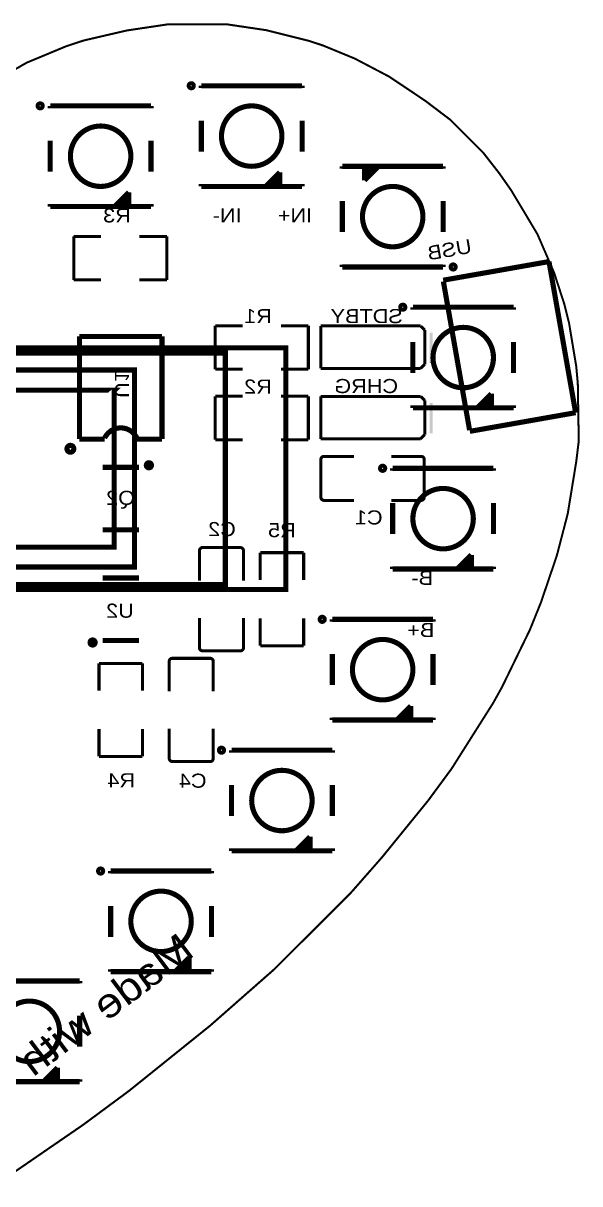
# Model space of a CAD drawing. Header units: millimetres. Extents: x -86.3 to -17.7, y 93.2 to 154.1.
# Drawn here: x -45.3 to -17.7, y 96.5 to 154.1 of the extents above; entities that cross this region are included whole.
import ezdxf
from ezdxf.enums import TextEntityAlignment as Align

# ---------------------------------------------------------------- set-up
doc = ezdxf.new("R2010")
doc.units = ezdxf.units.MM
doc.header["$MEASUREMENT"] = 0
for name, color, linetype, true_color in [('Board-Outline-Layer', 7, 'Continuous', 0xff00ff), ('Bottom-Silkscreen-Layer', 7, 'Continuous', 0x66cc33), ('Top-Silkscreen-Layer', 7, 'Continuous', 0xffcc00)]:
    doc.layers.add(name, color=color, linetype=linetype, true_color=true_color)
doc.styles.get("Standard").update_dxf_attribs({"font": 'arial.ttf'})

msp = doc.modelspace()

# ---------------------------------------------------------------- hatches: boundary and pattern name
at = {"layer": 'Bottom-Silkscreen-Layer'}
for points in [[(-25.166, 137.239), (-25.166, 138.742), (-25.014, 138.742), (-25.014, 137.239)], [(-25.166, 137.239), (-25.166, 138.742), (-25.014, 138.742), (-25.014, 137.239)], [(-25.166, 133.739), (-25.166, 135.241), (-25.014, 135.241), (-25.014, 133.739)], [(-25.166, 133.739), (-25.166, 135.241), (-25.014, 135.241), (-25.014, 133.739)]]:
    msp.add_hatch(color=256, dxfattribs=at).paths.add_polyline_path(points)
at = {"layer": 'Top-Silkscreen-Layer'}
for points in [[(-28.4, 146.3), (-28.4, 146.9), (-28.3, 147), (-27.7, 147)], [(-28.4, 146.3), (-28.4, 146.9), (-28.3, 147), (-27.7, 147)], [(-32.6, 146.7), (-32.6, 146.1), (-32.7, 146), (-33.3, 146)], [(-32.6, 146.7), (-32.6, 146.1), (-32.7, 146), (-33.3, 146)], [(-40.1, 145.7), (-40.1, 145.1), (-40.2, 145), (-40.8, 145)], [(-40.1, 145.7), (-40.1, 145.1), (-40.2, 145), (-40.8, 145)], [(-22.1, 135.7), (-22.1, 135.1), (-22.2, 135), (-22.8, 135)], [(-22.1, 135.7), (-22.1, 135.1), (-22.2, 135), (-22.8, 135)], [(-23.1, 127.7), (-23.1, 127.1), (-23.2, 127), (-23.8, 127)], [(-23.1, 127.7), (-23.1, 127.1), (-23.2, 127), (-23.8, 127)], [(-26.1, 120.2), (-26.1, 119.6), (-26.2, 119.5), (-26.8, 119.5)], [(-26.1, 120.2), (-26.1, 119.6), (-26.2, 119.5), (-26.8, 119.5)], [(-31.1, 113.7), (-31.1, 113.1), (-31.2, 113), (-31.8, 113)], [(-31.1, 113.7), (-31.1, 113.1), (-31.2, 113), (-31.8, 113)], [(-37.1, 107.7), (-37.1, 107.1), (-37.2, 107), (-37.8, 107)], [(-37.1, 107.7), (-37.1, 107.1), (-37.2, 107), (-37.8, 107)], [(-43.639, 102.239), (-43.639, 101.639), (-43.739, 101.539), (-44.339, 101.539)], [(-43.639, 102.239), (-43.639, 101.639), (-43.739, 101.539), (-44.339, 101.539)]]:
    msp.add_hatch(color=256, dxfattribs=at).paths.add_polyline_path(points)

# ---------------------------------------------------------------- linework, layer by layer
at = {"layer": 'Board-Outline-Layer', "const_width": 0.1}
msp.add_lwpolyline([(-46.554, 96.517), (-42.357, 99.403), (-40.084, 101.086), (-36.065, 104.319), (-33.958, 106.173), (-32.856, 107.143), (-29.061, 110.938), (-27.531, 112.682), (-25.246, 115.493), (-24.081, 117.076), (-22.01, 120.351), (-21.579, 121.127), (-20.196, 123.968), (-19.645, 125.331), (-18.855, 127.66), (-18.312, 129.745), (-17.89, 132.328), (-17.765, 133.359), (-17.812, 136.208), (-17.89, 137.064), (-18.249, 139.23), (-18.485, 140.164), (-18.989, 141.715), (-19.817, 143.63), (-21.108, 145.79), (-21.712, 146.653), (-22.508, 147.674), (-24.146, 149.313), (-25.369, 150.241), (-27.173, 151.451), (-28.88, 152.348), (-30.45, 152.995), (-31.123, 153.219), (-33.293, 153.762), (-35.27, 154.056), (-38.116, 154.056), (-40.192, 153.746), (-42.334, 153.249), (-43.213, 152.96), (-45.179, 152.141), (-45.714, 151.831)], dxfattribs=at)
at = {"layer": 'Bottom-Silkscreen-Layer'}
for points, const_width in [([(-41.473, 143.516), (-42.832, 143.516)], 0.152), ([(-42.832, 143.516), (-42.832, 141.358)], 0.152), ([(-41.473, 143.516), (-42.832, 143.516)], 0.152), ([(-42.832, 143.516), (-42.832, 141.358)], 0.152), ([(-39.57, 143.516), (-38.21, 143.516)], 0.152), ([(-39.57, 143.516), (-38.21, 143.516)], 0.152), ([(-38.21, 143.516), (-38.21, 141.358)], 0.152), ([(-38.21, 143.516), (-38.21, 141.358)], 0.152), ([(-24.497, 141.341), (-19.244, 142.267)], 0.254), ([(-24.497, 141.341), (-19.244, 142.267)], 0.254), ([(-19.244, 142.267), (-17.92, 134.763)], 0.254), ([(-19.244, 142.267), (-17.92, 134.763)], 0.254), ([(-42.832, 141.358), (-41.473, 141.358)], 0.152), ([(-42.832, 141.358), (-41.473, 141.358)], 0.152), ([(-38.21, 141.358), (-39.57, 141.358)], 0.152), ([(-38.21, 141.358), (-39.57, 141.358)], 0.152), ([(-23.184, 133.896), (-24.486, 141.282)], 0.254), ([(-23.184, 133.896), (-24.486, 141.282)], 0.254), ([(-35.811, 136.921), (-35.811, 139.079)], 0.152), ([(-35.811, 139.079), (-34.451, 139.079)], 0.152), ([(-35.811, 136.921), (-35.811, 139.079)], 0.152), ([(-35.811, 139.079), (-34.451, 139.079)], 0.152), ([(-31.189, 139.079), (-32.549, 139.079)], 0.152), ([(-31.189, 139.079), (-32.549, 139.079)], 0.152), ([(-31.189, 136.921), (-31.189, 139.079)], 0.152), ([(-31.189, 136.921), (-31.189, 139.079)], 0.152), ([(-25.61, 139.07), (-30.57, 139.07)], 0.15), ([(-30.57, 139.07), (-30.57, 136.96)], 0.15), ([(-25.61, 139.07), (-30.57, 139.07)], 0.15), ([(-30.57, 139.07), (-30.57, 136.96)], 0.15), ([(-25.41, 138.87), (-25.61, 139.07)], 0.15), ([(-25.41, 138.87), (-25.61, 139.07)], 0.15), ([(-25.41, 138.79), (-25.41, 138.87)], 0.15), ([(-25.41, 138.79), (-25.41, 138.87)], 0.15), ([(-38.45, 138.55), (-42.55, 138.55)], 0.254), ([(-42.55, 138.55), (-42.55, 133.45)], 0.254), ([(-38.45, 138.55), (-42.55, 138.55)], 0.254), ([(-42.55, 138.55), (-42.55, 133.45)], 0.254), ([(-38.45, 133.45), (-38.45, 138.55)], 0.254), ([(-38.45, 133.45), (-38.45, 138.55)], 0.254), ([(-25.41, 138.79), (-25.41, 137.17)], 0.15), ([(-25.41, 138.79), (-25.41, 137.17)], 0.15), ([(-25.41, 137.17), (-25.62, 136.96)], 0.15), ([(-25.41, 137.17), (-25.62, 136.96)], 0.15), ([(-34.451, 136.921), (-35.811, 136.921)], 0.152), ([(-34.451, 136.921), (-35.811, 136.921)], 0.152), ([(-32.549, 136.921), (-31.189, 136.921)], 0.152), ([(-32.549, 136.921), (-31.189, 136.921)], 0.152), ([(-30.57, 136.96), (-25.62, 136.96)], 0.15), ([(-30.57, 136.96), (-25.62, 136.96)], 0.15), ([(-35.811, 133.421), (-35.811, 135.579)], 0.152), ([(-35.811, 135.579), (-34.451, 135.579)], 0.152), ([(-35.811, 133.421), (-35.811, 135.579)], 0.152), ([(-35.811, 135.579), (-34.451, 135.579)], 0.152), ([(-31.189, 135.579), (-32.549, 135.579)], 0.152), ([(-31.189, 135.579), (-32.549, 135.579)], 0.152), ([(-31.189, 133.421), (-31.189, 135.579)], 0.152), ([(-31.189, 133.421), (-31.189, 135.579)], 0.152), ([(-25.61, 135.57), (-30.57, 135.57)], 0.15), ([(-30.57, 135.57), (-30.57, 133.46)], 0.15), ([(-25.61, 135.57), (-30.57, 135.57)], 0.15), ([(-30.57, 135.57), (-30.57, 133.46)], 0.15), ([(-25.41, 135.37), (-25.61, 135.57)], 0.15), ([(-25.41, 135.37), (-25.61, 135.57)], 0.15), ([(-25.41, 135.29), (-25.41, 135.37)], 0.15), ([(-25.41, 135.29), (-25.41, 135.37)], 0.15), ([(-25.41, 135.29), (-25.41, 133.67)], 0.15), ([(-25.41, 135.29), (-25.41, 133.67)], 0.15), ([(-17.92, 134.763), (-23.173, 133.836)], 0.254), ([(-17.92, 134.763), (-23.173, 133.836)], 0.254), ([(-25.41, 133.67), (-25.62, 133.46)], 0.15), ([(-25.41, 133.67), (-25.62, 133.46)], 0.15), ([(-41.3, 133.45), (-42.55, 133.45)], 0.254), ([(-41.3, 133.45), (-42.55, 133.45)], 0.254), ([(-39.7, 133.45), (-38.45, 133.45)], 0.254), ([(-39.7, 133.45), (-38.45, 133.45)], 0.254), ([(-34.451, 133.421), (-35.811, 133.421)], 0.152), ([(-34.451, 133.421), (-35.811, 133.421)], 0.152), ([(-32.549, 133.421), (-31.189, 133.421)], 0.152), ([(-32.549, 133.421), (-31.189, 133.421)], 0.152), ([(-30.57, 133.46), (-25.62, 133.46)], 0.15), ([(-30.57, 133.46), (-25.62, 133.46)], 0.15), ([(-28.926, 132.593), (-30.411, 132.593)], 0.152), ([(-28.926, 132.593), (-30.411, 132.593)], 0.152), ([(-27.074, 132.593), (-25.589, 132.593)], 0.152), ([(-27.074, 132.593), (-25.589, 132.593)], 0.152), ([(-41.4, 132.05), (-39.6, 132.05)], 0.254), ([(-41.4, 132.05), (-39.6, 132.05)], 0.254), ([(-30.564, 132.44), (-30.564, 130.56)], 0.152), ([(-30.564, 132.44), (-30.564, 130.56)], 0.152), ([(-25.436, 132.44), (-25.436, 130.56)], 0.152), ([(-25.436, 132.44), (-25.436, 130.56)], 0.152), ([(-30.411, 130.408), (-28.926, 130.408)], 0.152), ([(-30.411, 130.408), (-28.926, 130.408)], 0.152), ([(-25.589, 130.408), (-27.074, 130.408)], 0.152), ([(-25.589, 130.408), (-27.074, 130.408)], 0.152), ([(-41.4, 128.95), (-39.6, 128.95)], 0.254), ([(-41.4, 128.95), (-39.6, 128.95)], 0.254), ([(-36.593, 127.911), (-36.593, 126.426)], 0.152), ([(-36.593, 127.911), (-36.593, 126.426)], 0.152), ([(-34.56, 128.064), (-36.44, 128.064)], 0.152), ([(-34.56, 128.064), (-36.44, 128.064)], 0.152), ([(-34.407, 126.426), (-34.407, 127.911)], 0.152), ([(-34.407, 126.426), (-34.407, 127.911)], 0.152), ([(-31.421, 127.811), (-33.579, 127.811)], 0.152), ([(-33.579, 127.811), (-33.579, 126.451)], 0.152), ([(-31.421, 127.811), (-33.579, 127.811)], 0.152), ([(-33.579, 127.811), (-33.579, 126.451)], 0.152), ([(-31.421, 126.451), (-31.421, 127.811)], 0.152), ([(-31.421, 126.451), (-31.421, 127.811)], 0.152), ([(-39.6, 126.55), (-41.4, 126.55)], 0.254), ([(-39.6, 126.55), (-41.4, 126.55)], 0.254), ([(-36.593, 123.089), (-36.593, 124.574)], 0.152), ([(-36.593, 123.089), (-36.593, 124.574)], 0.152), ([(-34.407, 124.574), (-34.407, 123.089)], 0.152), ([(-34.407, 124.574), (-34.407, 123.089)], 0.152), ([(-33.579, 123.189), (-33.579, 124.549)], 0.152), ([(-33.579, 123.189), (-33.579, 124.549)], 0.152), ([(-31.421, 124.549), (-31.421, 123.189)], 0.152), ([(-31.421, 124.549), (-31.421, 123.189)], 0.152), ([(-39.6, 123.45), (-41.4, 123.45)], 0.254), ([(-39.6, 123.45), (-41.4, 123.45)], 0.254), ([(-34.56, 122.937), (-36.44, 122.937)], 0.152), ([(-34.56, 122.937), (-36.44, 122.937)], 0.152), ([(-31.421, 123.189), (-33.579, 123.189)], 0.152), ([(-31.421, 123.189), (-33.579, 123.189)], 0.152), ([(-41.579, 120.951), (-41.579, 122.311)], 0.152), ([(-41.579, 122.311), (-39.421, 122.311)], 0.152), ([(-41.579, 120.951), (-41.579, 122.311)], 0.152), ([(-41.579, 122.311), (-39.421, 122.311)], 0.152), ([(-39.421, 122.311), (-39.421, 120.951)], 0.152), ([(-39.421, 122.311), (-39.421, 120.951)], 0.152), ([(-38.093, 120.926), (-38.093, 122.411)], 0.152), ([(-38.093, 120.926), (-38.093, 122.411)], 0.152), ([(-37.94, 122.564), (-36.06, 122.564)], 0.152), ([(-37.94, 122.564), (-36.06, 122.564)], 0.152), ([(-35.907, 122.411), (-35.907, 120.926)], 0.152), ([(-35.907, 122.411), (-35.907, 120.926)], 0.152), ([(-41.579, 119.049), (-41.579, 117.689)], 0.152), ([(-41.579, 119.049), (-41.579, 117.689)], 0.152), ([(-39.421, 117.689), (-39.421, 119.049)], 0.152), ([(-39.421, 117.689), (-39.421, 119.049)], 0.152), ([(-38.093, 119.074), (-38.093, 117.589)], 0.152), ([(-38.093, 119.074), (-38.093, 117.589)], 0.152), ([(-35.907, 117.589), (-35.907, 119.074)], 0.152), ([(-35.907, 117.589), (-35.907, 119.074)], 0.152), ([(-41.579, 117.689), (-39.421, 117.689)], 0.152), ([(-41.579, 117.689), (-39.421, 117.689)], 0.152), ([(-37.94, 117.437), (-36.06, 117.437)], 0.152), ([(-37.94, 117.437), (-36.06, 117.437)], 0.152)]:
    msp.add_lwpolyline(points, dxfattribs=dict(at, const_width=const_width))
at = {"layer": 'Bottom-Silkscreen-Layer', "const_width": 0.00508}
for points in [[(-25.166, 137.239), (-25.166, 138.742), (-25.014, 138.742), (-25.014, 137.239)], [(-25.166, 137.239), (-25.166, 138.742), (-25.014, 138.742), (-25.014, 137.239)], [(-25.166, 133.739), (-25.166, 135.241), (-25.014, 135.241), (-25.014, 133.739)], [(-25.166, 133.739), (-25.166, 135.241), (-25.014, 135.241), (-25.014, 133.739)]]:
    msp.add_lwpolyline(points, close=True, dxfattribs=at)
at = {"layer": 'Bottom-Silkscreen-Layer'}
for points, const_width in [([(-39.7, 133.5, 0.635), (-41.3, 133.5)], 0.254), ([(-39.7, 133.5, 0.635), (-41.3, 133.5)], 0.254), ([(-43.17, 132.97, 1), (-42.83, 132.97), (-42.83, 132.97, 1), (-43.17, 132.97)], 0.254), ([(-43.17, 132.97, 1), (-42.83, 132.97), (-42.83, 132.97, 1), (-43.17, 132.97)], 0.254), ([(-30.411, 132.593, 0.414), (-30.564, 132.44)], 0.152), ([(-30.411, 132.593, 0.414), (-30.564, 132.44)], 0.152), ([(-25.589, 132.593, -0.414), (-25.436, 132.44)], 0.152), ([(-25.589, 132.593, -0.414), (-25.436, 132.44)], 0.152), ([(-30.564, 130.56, 0.414), (-30.411, 130.408)], 0.152), ([(-30.564, 130.56, 0.414), (-30.411, 130.408)], 0.152), ([(-25.436, 130.56, -0.414), (-25.589, 130.408)], 0.152), ([(-25.436, 130.56, -0.414), (-25.589, 130.408)], 0.152), ([(-36.44, 128.064, 0.414), (-36.593, 127.911)], 0.152), ([(-36.44, 128.064, 0.414), (-36.593, 127.911)], 0.152), ([(-34.407, 127.911, 0.414), (-34.56, 128.064)], 0.152), ([(-34.407, 127.911, 0.414), (-34.56, 128.064)], 0.152), ([(-36.44, 122.937, -0.414), (-36.593, 123.089)], 0.152), ([(-36.44, 122.937, -0.414), (-36.593, 123.089)], 0.152), ([(-34.407, 123.089, -0.414), (-34.56, 122.937)], 0.152), ([(-34.407, 123.089, -0.414), (-34.56, 122.937)], 0.152), ([(-38.093, 122.411, -0.414), (-37.94, 122.564)], 0.152), ([(-38.093, 122.411, -0.414), (-37.94, 122.564)], 0.152), ([(-36.06, 122.564, -0.414), (-35.907, 122.411)], 0.152), ([(-36.06, 122.564, -0.414), (-35.907, 122.411)], 0.152), ([(-38.093, 117.589, 0.414), (-37.94, 117.437)], 0.152), ([(-38.093, 117.589, 0.414), (-37.94, 117.437)], 0.152), ([(-36.06, 117.437, 0.414), (-35.907, 117.589)], 0.152), ([(-36.06, 117.437, 0.414), (-35.907, 117.589)], 0.152)]:
    msp.add_lwpolyline(points, format="xyb", dxfattribs=dict(at, const_width=const_width))
at = {"layer": 'Bottom-Silkscreen-Layer', "const_width": 0.254}
for points in [[(-39.23, 132.151, 1), (-38.976, 132.151, 1)], [(-39.23, 132.151, 1), (-38.976, 132.151, 1)], [(-42.024, 123.349, 1), (-41.77, 123.349, 1)], [(-42.024, 123.349, 1), (-41.77, 123.349, 1)]]:
    msp.add_lwpolyline(points, format="xyb", close=True, dxfattribs=at)
at = {"layer": 'Top-Silkscreen-Layer', "const_width": 0.254}
for points in [[(-37.1, 151, 1), (-36.9, 151, 1)], [(-37.1, 151, 1), (-36.9, 151, 1)], [(-44.6, 150, 1), (-44.4, 150, 1)], [(-44.6, 150, 1), (-44.4, 150, 1)], [(-35.5, 148.5, 1), (-32.499, 148.5, 1)], [(-35.5, 148.5, 1), (-32.499, 148.5, 1)], [(-43, 147.5, 1), (-39.999, 147.5, 1)], [(-43, 147.5, 1), (-39.999, 147.5, 1)], [(-28.501, 144.5, 1), (-25.501, 144.5, 1)], [(-28.501, 144.5, 1), (-25.501, 144.5, 1)], [(-24.1, 142, 1), (-23.9, 142, 1)], [(-24.1, 142, 1), (-23.9, 142, 1)], [(-26.6, 140, 1), (-26.4, 140, 1)], [(-26.6, 140, 1), (-26.4, 140, 1)], [(-25, 137.5, 1), (-21.999, 137.5, 1)], [(-25, 137.5, 1), (-21.999, 137.5, 1)], [(-27.6, 132, 1), (-27.4, 132, 1)], [(-27.6, 132, 1), (-27.4, 132, 1)], [(-26, 129.5, 1), (-22.999, 129.5, 1)], [(-26, 129.5, 1), (-22.999, 129.5, 1)], [(-30.6, 124.5, 1), (-30.4, 124.5, 1)], [(-30.6, 124.5, 1), (-30.4, 124.5, 1)], [(-29, 122, 1), (-25.999, 122, 1)], [(-29, 122, 1), (-25.999, 122, 1)], [(-35.6, 118, 1), (-35.4, 118, 1)], [(-35.6, 118, 1), (-35.4, 118, 1)], [(-34, 115.5, 1), (-30.999, 115.5, 1)], [(-34, 115.5, 1), (-30.999, 115.5, 1)], [(-41.6, 112, 1), (-41.4, 112, 1)], [(-41.6, 112, 1), (-41.4, 112, 1)], [(-40, 109.5, 1), (-36.999, 109.5, 1)], [(-40, 109.5, 1), (-36.999, 109.5, 1)], [(-46.539, 104.039, 1), (-43.538, 104.039, 1)], [(-46.539, 104.039, 1), (-43.538, 104.039, 1)]]:
    msp.add_lwpolyline(points, format="xyb", close=True, dxfattribs=at)
for points in [[(-36.5, 151), (-31.5, 151)], [(-36.5, 150.881), (-36.5, 151)], [(-36.5, 151), (-31.5, 151)], [(-36.5, 150.881), (-36.5, 151)], [(-31.5, 151), (-31.5, 150.881)], [(-31.5, 151), (-31.5, 150.881)], [(-44, 150), (-39, 150)], [(-44, 149.881), (-44, 150)], [(-44, 150), (-39, 150)], [(-44, 149.881), (-44, 150)], [(-39, 150), (-39, 149.881)], [(-39, 150), (-39, 149.881)], [(-36.5, 147.731), (-36.5, 149.27)], [(-36.5, 147.731), (-36.5, 149.27)], [(-31.5, 149.27), (-31.5, 147.731)], [(-31.5, 149.27), (-31.5, 147.731)], [(-44, 146.731), (-44, 148.27)], [(-44, 146.731), (-44, 148.27)], [(-39, 148.27), (-39, 146.731)], [(-39, 148.27), (-39, 146.731)], [(-29.5, 147), (-24.5, 147)], [(-29.5, 146.881), (-29.5, 147)], [(-29.5, 147), (-24.5, 147)], [(-29.5, 146.881), (-29.5, 147)], [(-28.4, 146.3), (-28.4, 147)], [(-28.4, 147), (-27.7, 147)], [(-27.7, 147), (-28.4, 146.3)], [(-28.4, 146.3), (-28.4, 147)], [(-28.4, 147), (-27.7, 147)], [(-27.7, 147), (-28.4, 146.3)], [(-24.5, 147), (-24.5, 146.881)], [(-24.5, 147), (-24.5, 146.881)], [(-33.3, 146), (-32.6, 146.701)], [(-33.3, 146), (-32.6, 146.701)], [(-32.6, 146.7), (-32.6, 146)], [(-32.6, 146.7), (-32.6, 146)], [(-40.8, 145), (-40.1, 145.701)], [(-40.8, 145), (-40.1, 145.701)], [(-40.1, 145.7), (-40.1, 145)], [(-40.1, 145.7), (-40.1, 145)], [(-36.5, 146), (-36.5, 146.12)], [(-36.5, 146), (-36.5, 146.12)], [(-31.5, 146), (-36.5, 146)], [(-31.5, 146), (-36.5, 146)], [(-32.6, 146), (-33.3, 146)], [(-32.6, 146), (-33.3, 146)], [(-31.5, 146.12), (-31.5, 146)], [(-31.5, 146.12), (-31.5, 146)], [(-29.5, 143.731), (-29.5, 145.27)], [(-29.5, 143.731), (-29.5, 145.27)], [(-24.5, 145.27), (-24.5, 143.731)], [(-24.5, 145.27), (-24.5, 143.731)], [(-44, 145), (-44, 145.12)], [(-44, 145), (-44, 145.12)], [(-39, 145), (-44, 145)], [(-39, 145), (-44, 145)], [(-40.1, 145), (-40.8, 145)], [(-40.1, 145), (-40.8, 145)], [(-39, 145.12), (-39, 145)], [(-39, 145.12), (-39, 145)], [(-29.5, 142), (-29.5, 142.12)], [(-29.5, 142), (-29.5, 142.12)], [(-24.5, 142), (-29.5, 142)], [(-24.5, 142), (-29.5, 142)], [(-24.5, 142.12), (-24.5, 142)], [(-24.5, 142.12), (-24.5, 142)], [(-26, 140), (-21, 140)], [(-26, 139.881), (-26, 140)], [(-26, 140), (-21, 140)], [(-26, 139.881), (-26, 140)], [(-21, 140), (-21, 139.881)], [(-21, 140), (-21, 139.881)], [(-26, 136.731), (-26, 138.27)], [(-26, 136.731), (-26, 138.27)], [(-21, 138.27), (-21, 136.731)], [(-21, 138.27), (-21, 136.731)], [(-65.305, 137.731), (-65.301, 137.728), (-35.306, 137.728), (-35.306, 126.235), (-65.259, 126.235), (-65.305, 126.281), (-65.305, 137.728)], [(-65.305, 137.731), (-65.301, 137.728), (-35.306, 137.728), (-35.306, 126.235), (-65.259, 126.235), (-65.305, 126.281), (-65.305, 137.728)], [(-63.204, 135.877), (-63.204, 128.079), (-40.823, 128.079), (-40.823, 135.864), (-40.805, 135.881), (-63.204, 135.881)], [(-63.204, 135.877), (-63.204, 128.079), (-40.823, 128.079), (-40.823, 135.864), (-40.805, 135.881), (-63.204, 135.881)], [(-22.8, 135), (-22.1, 135.701)], [(-22.8, 135), (-22.1, 135.701)], [(-22.1, 135.7), (-22.1, 135)], [(-22.1, 135.7), (-22.1, 135)], [(-26, 135), (-26, 135.12)], [(-26, 135), (-26, 135.12)], [(-21, 135), (-26, 135)], [(-21, 135), (-26, 135)], [(-22.1, 135), (-22.8, 135)], [(-22.1, 135), (-22.8, 135)], [(-21, 135.12), (-21, 135)], [(-21, 135.12), (-21, 135)], [(-27, 132), (-22, 132)], [(-27, 131.881), (-27, 132)], [(-27, 132), (-22, 132)], [(-27, 131.881), (-27, 132)], [(-22, 132), (-22, 131.881)], [(-22, 132), (-22, 131.881)], [(-27, 128.731), (-27, 130.27)], [(-27, 128.731), (-27, 130.27)], [(-22, 130.27), (-22, 128.731)], [(-22, 130.27), (-22, 128.731)], [(-23.8, 127), (-23.1, 127.701)], [(-23.8, 127), (-23.1, 127.701)], [(-23.1, 127.7), (-23.1, 127)], [(-23.1, 127.7), (-23.1, 127)], [(-27, 127), (-27, 127.12)], [(-27, 127), (-27, 127.12)], [(-22, 127), (-27, 127)], [(-22, 127), (-27, 127)], [(-23.1, 127), (-23.8, 127)], [(-23.1, 127), (-23.8, 127)], [(-22, 127.12), (-22, 127)], [(-22, 127.12), (-22, 127)], [(-30, 124.5), (-25, 124.5)], [(-30, 124.381), (-30, 124.5)], [(-30, 124.5), (-25, 124.5)], [(-30, 124.381), (-30, 124.5)], [(-25, 124.5), (-25, 124.381)], [(-25, 124.5), (-25, 124.381)], [(-30, 121.231), (-30, 122.77)], [(-30, 121.231), (-30, 122.77)], [(-25, 122.77), (-25, 121.231)], [(-25, 122.77), (-25, 121.231)], [(-26.8, 119.5), (-26.1, 120.201)], [(-26.8, 119.5), (-26.1, 120.201)], [(-26.1, 120.2), (-26.1, 119.5)], [(-26.1, 120.2), (-26.1, 119.5)], [(-30, 119.5), (-30, 119.62)], [(-30, 119.5), (-30, 119.62)], [(-25, 119.5), (-30, 119.5)], [(-25, 119.5), (-30, 119.5)], [(-26.1, 119.5), (-26.8, 119.5)], [(-26.1, 119.5), (-26.8, 119.5)], [(-25, 119.62), (-25, 119.5)], [(-25, 119.62), (-25, 119.5)], [(-35, 118), (-30, 118)], [(-35, 117.881), (-35, 118)], [(-35, 118), (-30, 118)], [(-35, 117.881), (-35, 118)], [(-30, 118), (-30, 117.881)], [(-30, 118), (-30, 117.881)], [(-35, 114.731), (-35, 116.27)], [(-35, 114.731), (-35, 116.27)], [(-30, 116.27), (-30, 114.731)], [(-30, 116.27), (-30, 114.731)], [(-31.8, 113), (-31.1, 113.7)], [(-31.8, 113), (-31.1, 113.7)], [(-31.1, 113.7), (-31.1, 113)], [(-31.1, 113.7), (-31.1, 113)], [(-35, 113), (-35, 113.12)], [(-35, 113), (-35, 113.12)], [(-30, 113), (-35, 113)], [(-30, 113), (-35, 113)], [(-31.1, 113), (-31.8, 113)], [(-31.1, 113), (-31.8, 113)], [(-30, 113.12), (-30, 113)], [(-30, 113.12), (-30, 113)], [(-41, 112), (-36, 112)], [(-41, 111.881), (-41, 112)], [(-41, 112), (-36, 112)], [(-41, 111.881), (-41, 112)], [(-36, 112), (-36, 111.881)], [(-36, 112), (-36, 111.881)], [(-41, 108.731), (-41, 110.27)], [(-41, 108.731), (-41, 110.27)], [(-36, 110.27), (-36, 108.731)], [(-36, 110.27), (-36, 108.731)], [(-37.8, 107), (-37.1, 107.7)], [(-37.8, 107), (-37.1, 107.7)], [(-37.1, 107.7), (-37.1, 107)], [(-37.1, 107.7), (-37.1, 107)], [(-41, 107), (-41, 107.12)], [(-41, 107), (-41, 107.12)], [(-36, 107.12), (-36, 107)], [(-36, 107.12), (-36, 107)], [(-47.539, 106.539), (-42.539, 106.539)], [(-47.539, 106.539), (-42.539, 106.539)], [(-42.539, 106.539), (-42.539, 106.42)], [(-42.539, 106.539), (-42.539, 106.42)], [(-36, 107), (-41, 107)], [(-36, 107), (-41, 107)], [(-37.1, 107), (-37.8, 107)], [(-37.1, 107), (-37.8, 107)], [(-42.539, 104.809), (-42.539, 103.27)], [(-42.539, 104.809), (-42.539, 103.27)], [(-44.339, 101.539), (-43.639, 102.24)], [(-44.339, 101.539), (-43.639, 102.24)], [(-43.639, 102.239), (-43.639, 101.539)], [(-43.639, 102.239), (-43.639, 101.539)], [(-42.539, 101.539), (-47.539, 101.539)], [(-42.539, 101.539), (-47.539, 101.539)], [(-43.639, 101.539), (-44.339, 101.539)], [(-43.639, 101.539), (-44.339, 101.539)], [(-42.539, 101.659), (-42.539, 101.539)], [(-42.539, 101.659), (-42.539, 101.539)]]:
    msp.add_lwpolyline(points, dxfattribs=at)
at = {"layer": 'Top-Silkscreen-Layer'}
for points, const_width in [([(-28.4, 146.3), (-28.4, 146.9), (-28.3, 147), (-27.7, 147)], 0.00508), ([(-28.4, 146.3), (-28.4, 146.9), (-28.3, 147), (-27.7, 147)], 0.00508), ([(-32.6, 146.7), (-32.6, 146.1), (-32.7, 146), (-33.3, 146)], 0.00508), ([(-32.6, 146.7), (-32.6, 146.1), (-32.7, 146), (-33.3, 146)], 0.00508), ([(-40.1, 145.7), (-40.1, 145.1), (-40.2, 145), (-40.8, 145)], 0.00508), ([(-40.1, 145.7), (-40.1, 145.1), (-40.2, 145), (-40.8, 145)], 0.00508), ([(-70.305, 137.981), (-32.305, 137.981), (-32.305, 125.981), (-70.305, 125.981)], 0.254), ([(-70.305, 137.981), (-32.305, 137.981), (-32.305, 125.981), (-70.305, 125.981)], 0.254), ([(-64.205, 136.881), (-39.82, 136.881), (-39.82, 127.097), (-64.205, 127.097)], 0.254), ([(-64.205, 136.881), (-39.82, 136.881), (-39.82, 127.097), (-64.205, 127.097)], 0.254), ([(-22.1, 135.7), (-22.1, 135.1), (-22.2, 135), (-22.8, 135)], 0.00508), ([(-22.1, 135.7), (-22.1, 135.1), (-22.2, 135), (-22.8, 135)], 0.00508), ([(-23.1, 127.7), (-23.1, 127.1), (-23.2, 127), (-23.8, 127)], 0.00508), ([(-23.1, 127.7), (-23.1, 127.1), (-23.2, 127), (-23.8, 127)], 0.00508), ([(-26.1, 120.2), (-26.1, 119.6), (-26.2, 119.5), (-26.8, 119.5)], 0.00508), ([(-26.1, 120.2), (-26.1, 119.6), (-26.2, 119.5), (-26.8, 119.5)], 0.00508), ([(-31.1, 113.7), (-31.1, 113.1), (-31.2, 113), (-31.8, 113)], 0.00508), ([(-31.1, 113.7), (-31.1, 113.1), (-31.2, 113), (-31.8, 113)], 0.00508), ([(-37.1, 107.7), (-37.1, 107.1), (-37.2, 107), (-37.8, 107)], 0.00508), ([(-37.1, 107.7), (-37.1, 107.1), (-37.2, 107), (-37.8, 107)], 0.00508), ([(-43.639, 102.239), (-43.639, 101.639), (-43.739, 101.539), (-44.339, 101.539)], 0.00508), ([(-43.639, 102.239), (-43.639, 101.639), (-43.739, 101.539), (-44.339, 101.539)], 0.00508)]:
    msp.add_lwpolyline(points, close=True, dxfattribs=dict(at, const_width=const_width))

# ---------------------------------------------------------------- texts
at = {"layer": 'Bottom-Silkscreen-Layer', "text_generation_flag": 2, "width": 1.1}
for s, height, rotation, p in [('R3', 0.7, 1080, (-40, 144)), ('USB', 0.7, 370, (-23, 142.5)), ('R1', 0.7, 1800, (-33, 139)), ('SDTBY', 0.7, 720, (-26.5, 139)), ('U1', 0.7, 3150, (-41, 135.5)), ('R2', 0.7, 1440, (-33, 135.5)), ('CHRG', 0.7, 1080, (-26.734, 135.526)), ('Q2', 0.7, 360, (-39.792, 129.974)), ('C1', 0.7, 2160, (-27.5, 129)), ('C2', 0.7, 720, (-34.786, 128.422)), ('R5', 0.7, 1080, (-31.812, 128.37)), ('B-', 0.7, 360, (-25, 126)), ('U2', 0.7, 2160, (-39.851, 124.37)), ('B+', 0.7, 720, (-24.936, 123.41)), ('R4', 0.7, 360, (-39.792, 115.948)), ('C4', 0.7, 720, (-36.24, 115.926)), ('Made with', 1.4467, -323, (-36.5, 107.5))]:
    msp.add_text(s, height=height, rotation=rotation, dxfattribs=at).set_placement(p, align=Align.BOTTOM_LEFT)
for s, p in [('IN-', (-34.5, 144)), ('IN+', (-31, 144))]:
    msp.add_text(s, height=0.7, dxfattribs=at).set_placement(p, align=Align.BOTTOM_LEFT)

doc.saveas('drawing.dxf')
